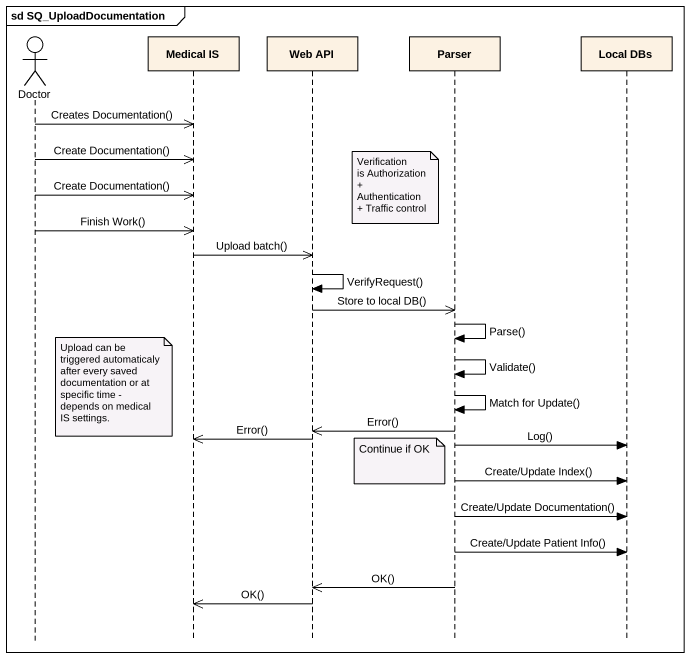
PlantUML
@startuml
mainframe sd SQ_UploadDocumentation
hide footbox
actor Doctor
participant "Medical IS" as Medical_IS
participant "Web API" as Web_API
participant Parser
participant "Local DBs" as Local_DBs

Doctor ->> Medical_IS : Creates Documentation()
Doctor ->> Medical_IS : Create Documentation()
note left of Parser
  Verification
  is Authorization + Authentication + Traffic control
end note
Doctor ->> Medical_IS : Create Documentation()
Doctor ->> Medical_IS : Finish Work()
Medical_IS ->> Web_API : Upload batch()
Web_API -> Web_API : VerifyRequest()
Web_API ->> Parser : Store to local DB()
Parser -> Parser : Parse()
Parser -> Parser : Validate()
note right of Doctor : Upload can be triggered automaticaly after every saved documentation or at specific time - depends on medical IS settings.
Parser -> Parser : Match for Update()
Parser ->> Web_API : Error()
Web_API ->> Medical_IS : Error()
Parser -> Local_DBs : Log()
note left of Parser : Continue if OK
Parser -> Local_DBs : Create/Update Index()
Parser -> Local_DBs : Create/Update Documentation()
Parser -> Local_DBs : Create/Update Patient Info()
Parser ->> Web_API : OK()
Web_API ->> Medical_IS : OK()
@enduml
